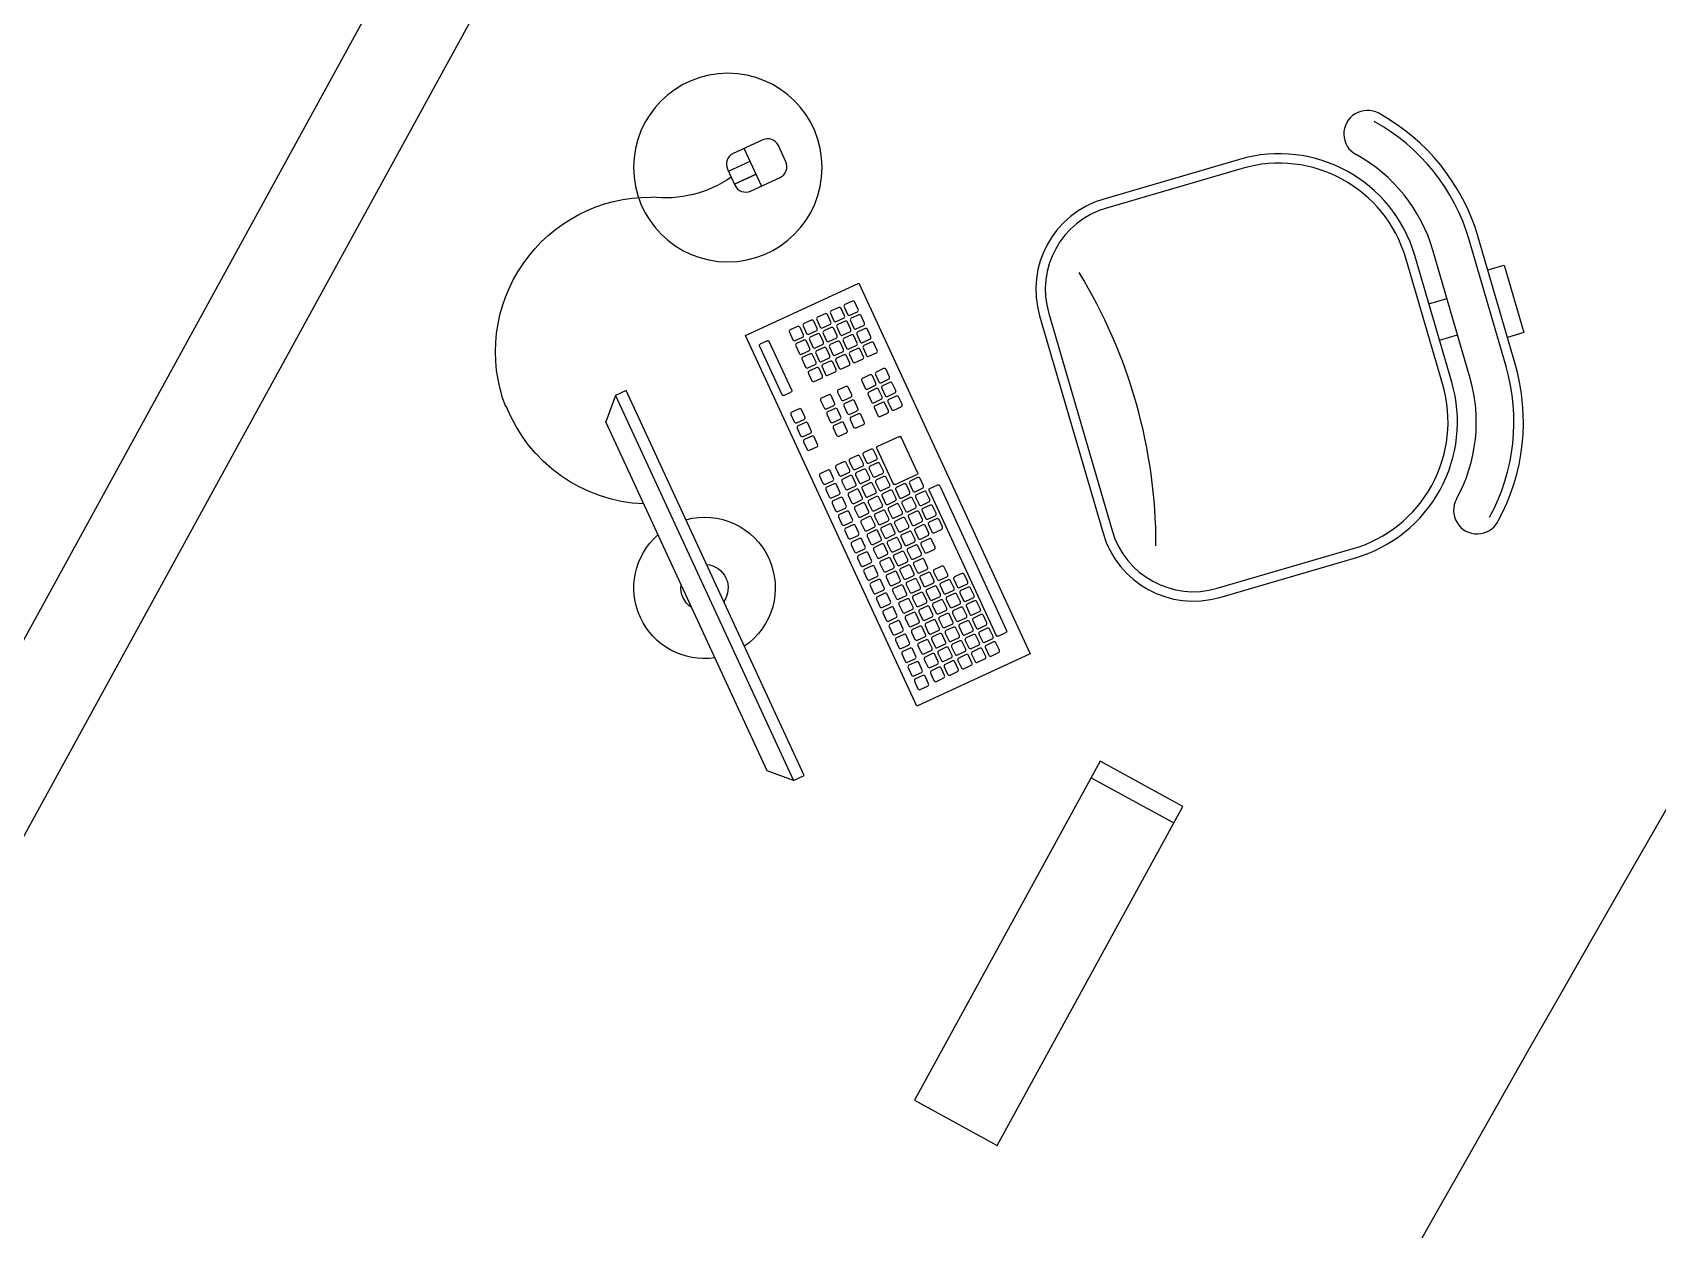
# Model space of a CAD drawing. Extents: x -1.7 to 87, y -33.6 to 19.
# Drawn here: x 74.524 to 76.248, y -26.434 to -25.165 of the extents above; entities that cross this region are included whole.
import ezdxf

# ---------------------------------------------------------------- set-up
doc = ezdxf.new("R2010")
doc.units = 0
doc.linetypes.add('HIDDEN', pattern=[0.375, 0.25, -0.125])
for name, color, linetype in [('AR-MOB', 2, 'Continuous'), ('AR-PAR-ALV', 5, 'Continuous'), ('AR-PRJ', 1, 'HIDDEN')]:
    doc.layers.add(name, color=color, linetype=linetype)

# ---------------------------------------------------------------- blocks, each defined once
blk = doc.blocks.new('CADEIRA-S')
at = {"color": 2}
for p, q in [((0.0718, 0.2686), (-0.0682, 0.2686)), ((0.0718, 0.2186), (-0.0682, 0.2186)), ((0.0718, 0.1986), (-0.0682, 0.1986)), ((-0.2182, 0.0486), (-0.2182, -0.1014)), ((0.2218, -0.1014), (0.2218, 0.0486)), ((-0.1182, -0.2014), (0.1218, -0.2014))]:
    blk.add_line(p, q, dxfattribs=at)
at = {"color": 1}
for p, q in [((0.0718, 0.2586), (-0.0682, 0.2586)), ((-0.0148, 0.1986), (-0.0149, 0.2186)), ((0.0252, 0.1986), (0.0251, 0.2186)), ((0.0718, 0.1886), (-0.0682, 0.1886)), ((-0.2082, 0.0486), (-0.2082, -0.1014)), ((0.2118, -0.1014), (0.2118, 0.0486)), ((-0.1182, -0.1914), (0.1218, -0.1914))]:
    blk.add_line(p, q, dxfattribs=at)
at = {"color": 2}
blk.add_lwpolyline([(-0.032, 0.2686), (-0.032, 0.2867), (0.0426, 0.2867), (0.0426, 0.2686)], dxfattribs=at)
for centre, radius, start, end in [((-0.0682, 0.0486), 0.22, 90, 135), ((0.0718, 0.0486), 0.22, 45, 90), ((-0.0682, 0.0486), 0.17, 90, 135), ((0.0718, 0.0486), 0.17, 45, 90), ((-0.2061, 0.1864), 0.025, 135, 315), ((-0.0682, 0.0486), 0.15, 90, 180), ((0.0718, 0.0486), 0.15, 0, 90), ((0.2097, 0.1864), 0.025, 225, 45), ((-0.1182, -0.1014), 0.1, 180, 270), ((0.1218, -0.1014), 0.1, 270, 0)]:
    blk.add_arc(centre, radius, start, end, dxfattribs=at)
at = {"color": 1}
for centre, radius, start, end in [((-0.0682, 0.0486), 0.21, 90, 135), ((0.0718, 0.0486), 0.21, 45, 90), ((-0.0682, 0.0486), 0.14, 90, 180), ((0.0718, 0.0486), 0.14, 0, 90), ((-0.1182, -0.1014), 0.09, 180, 270), ((0.1218, -0.1014), 0.09, 270, 0), ((-0.0052, -0.6823), 0.5534, 73.6911, 105.2491)]:
    blk.add_arc(centre, radius, start, end, dxfattribs=at)
blk = doc.blocks.new('CPU')
at = {"color": 1}
blk.add_line((1.1721, 1.0512), (1.1721, 0.9512), dxfattribs=at)
blk.add_lwpolyline([(0.7821, 0.9512), (1.1921, 0.9512), (1.1921, 1.0512), (0.7821, 1.0512)], close=True, dxfattribs=at)
blk = doc.blocks.new('estacao de trabalho 290 x 150')
at = {"color": 252}
for p, q in [((0.5718, 0.898), (0.5753, 0.9006)), ((0.681, 0.7663), (0.5804, 0.9024)), ((0.5808, 0.9046), (0.5882, 0.9101)), ((0.691, 0.7737), (0.5904, 0.9098)), ((0.6743, 0.7593), (0.6777, 0.7619)), ((0.6832, 0.7659), (0.6907, 0.7714)), ((0.6693, 0.7315), (0.6898, 0.7467)), ((0.6921, 0.7463), (0.7165, 0.7132)), ((0.6934, 0.6962), (0.669, 0.7293)), ((0.7162, 0.711), (0.6957, 0.6958)), ((0.7401, 0.6863), (0.7375, 0.6898)), ((0.6955, 0.5827), (0.7022, 0.5876)), ((0.7044, 0.5873), (0.7381, 0.5416)), ((0.7289, 0.5348), (0.6952, 0.5804)), ((0.7378, 0.5394), (0.7311, 0.5345))]:
    blk.add_line(p, q, dxfattribs=at)
at = {"color": 2}
for p, q in [((0.3423, 0.788), (0.3379, 0.7583)), ((0.3379, 0.7583), (0.5801, 0.4305)), ((0.8789, 0.4551), (0.905, 0.4198)), ((0.8666, 0.4291), (0.887, 0.4442)), ((0.887, 0.4442), (0.8666, 0.4291)), ((0.8758, 0.4167), (0.8962, 0.4318)), ((0.6097, 0.426), (0.5801, 0.4305))]:
    blk.add_line(p, q, dxfattribs=at)
for points in [[(0.8381, 0.5953), (0.5809, 0.9435), (0.4743, 0.8647), (0.7315, 0.5165)], [(-1.45, 0), (1.45, 0), (1.45, 0.1), (-1.45, 0.1)]]:
    blk.add_lwpolyline(points, close=True, dxfattribs=at)
at = {"color": 252}
for points in [[(0.5588, 0.9083), (0.5658, 0.9134, -0.414214), (0.5684, 0.913), (0.5736, 0.9061, -0.414214), (0.5732, 0.9034), (0.5662, 0.8983, -0.414214), (0.5636, 0.8987), (0.5584, 0.9057, -0.414214)], [(0.546, 0.8988), (0.5529, 0.9039, -0.414214), (0.5556, 0.9035), (0.5607, 0.8966, -0.414214), (0.5603, 0.8939), (0.5533, 0.8888, -0.414214), (0.5507, 0.8892), (0.5456, 0.8962, -0.414214)], [(0.5683, 0.8954), (0.5753, 0.9006, -0.414214), (0.5779, 0.9002), (0.5831, 0.8932, -0.414214), (0.5827, 0.8906), (0.5757, 0.8854, -0.414214), (0.5731, 0.8858), (0.5679, 0.8928, -0.414214)], [(0.5202, 0.8798), (0.5272, 0.8849, -0.414214), (0.5298, 0.8845), (0.535, 0.8776, -0.414214), (0.5346, 0.8749), (0.5276, 0.8698, -0.414214), (0.525, 0.8702), (0.5198, 0.8771, -0.414214)], [(0.5331, 0.8893), (0.54, 0.8944, -0.414214), (0.5427, 0.894), (0.5478, 0.8871, -0.414214), (0.5474, 0.8844), (0.5405, 0.8793, -0.414214), (0.5378, 0.8797), (0.5327, 0.8866, -0.414214)], [(0.5426, 0.8764), (0.5495, 0.8816, -0.414214), (0.5522, 0.8812), (0.5573, 0.8742, -0.414214), (0.5569, 0.8716), (0.55, 0.8664, -0.414214), (0.5473, 0.8668), (0.5422, 0.8738, -0.414214)], [(0.5555, 0.8859), (0.5624, 0.8911, -0.414214), (0.5651, 0.8907), (0.5702, 0.8837, -0.414214), (0.5698, 0.8811), (0.5629, 0.8759, -0.414214), (0.5602, 0.8763), (0.5551, 0.8833, -0.414214)], [(0.5778, 0.8826), (0.5848, 0.8877, -0.414214), (0.5874, 0.8873), (0.5926, 0.8804, -0.414214), (0.5922, 0.8777), (0.5852, 0.8726, -0.414214), (0.5826, 0.873), (0.5774, 0.8799, -0.414214)], [(0.4915, 0.8595), (0.4985, 0.8646, -0.414214), (0.5011, 0.8642), (0.5063, 0.8573, -0.414214), (0.5059, 0.8546), (0.4989, 0.8495, -0.414214), (0.4963, 0.8499), (0.4911, 0.8569, -0.414214)], [(0.5073, 0.8703), (0.5143, 0.8754, -0.414214), (0.5169, 0.875), (0.5221, 0.8681, -0.414214), (0.5217, 0.8654), (0.5147, 0.8603, -0.414214), (0.5121, 0.8607), (0.507, 0.8676, -0.414214)], [(0.5169, 0.8574), (0.5238, 0.8625, -0.414214), (0.5265, 0.8621), (0.5316, 0.8552, -0.414214), (0.5312, 0.8525), (0.5242, 0.8474, -0.414214), (0.5216, 0.8478), (0.5165, 0.8548, -0.414214)], [(0.5297, 0.8669), (0.5367, 0.8721, -0.414214), (0.5393, 0.8717), (0.5445, 0.8647, -0.414214), (0.5441, 0.8621), (0.5371, 0.8569, -0.414214), (0.5345, 0.8573), (0.5293, 0.8643, -0.414214)], [(0.5521, 0.8636), (0.5591, 0.8687, -0.414214), (0.5617, 0.8683), (0.5668, 0.8613, -0.414214), (0.5664, 0.8587), (0.5595, 0.8536, -0.414214), (0.5568, 0.8539), (0.5517, 0.8609, -0.414214)], [(0.565, 0.8731), (0.5719, 0.8782, -0.414214), (0.5746, 0.8778), (0.5797, 0.8708, -0.414214), (0.5793, 0.8682), (0.5724, 0.8631, -0.414214), (0.5697, 0.8635), (0.5646, 0.8704, -0.414214)], [(0.5745, 0.8602), (0.5814, 0.8653, -0.414214), (0.5841, 0.8649), (0.5892, 0.858, -0.414214), (0.5888, 0.8553), (0.5819, 0.8502, -0.414214), (0.5792, 0.8506), (0.5741, 0.8575, -0.414214)], [(0.5873, 0.8697), (0.5943, 0.8748, -0.414214), (0.5969, 0.8744), (0.6021, 0.8675, -0.414214), (0.6017, 0.8648), (0.5947, 0.8597, -0.414214), (0.5921, 0.8601), (0.5869, 0.8671, -0.414214)], [(0.5969, 0.8568), (0.6038, 0.862, -0.414214), (0.6065, 0.8616), (0.6116, 0.8546, -0.414214), (0.6112, 0.852), (0.6042, 0.8468, -0.414214), (0.6016, 0.8472), (0.5965, 0.8542, -0.414214)], [(0.501, 0.8466), (0.508, 0.8518, -0.414214), (0.5106, 0.8514), (0.5158, 0.8444, -0.414214), (0.5154, 0.8418), (0.5084, 0.8366, -0.414214), (0.5058, 0.837), (0.5006, 0.844, -0.414214)], [(0.5264, 0.8445), (0.5333, 0.8497, -0.414214), (0.536, 0.8493), (0.5411, 0.8423, -0.414214), (0.5407, 0.8397), (0.5338, 0.8345, -0.414214), (0.5311, 0.8349), (0.526, 0.8419, -0.414214)], [(0.5392, 0.854), (0.5462, 0.8592, -0.414214), (0.5488, 0.8588), (0.554, 0.8518, -0.414214), (0.5536, 0.8492), (0.5466, 0.844, -0.414214), (0.544, 0.8444), (0.5388, 0.8514, -0.414214)], [(0.5487, 0.8412), (0.5557, 0.8463, -0.414214), (0.5583, 0.8459), (0.5635, 0.839, -0.414214), (0.5631, 0.8363), (0.5561, 0.8312, -0.414214), (0.5535, 0.8316), (0.5483, 0.8385, -0.414214)], [(0.5616, 0.8507), (0.5686, 0.8558, -0.414214), (0.5712, 0.8554), (0.5763, 0.8485, -0.414214), (0.5759, 0.8458), (0.569, 0.8407, -0.414214), (0.5663, 0.8411), (0.5612, 0.848, -0.414214)], [(0.584, 0.8473), (0.5909, 0.8525, -0.414214), (0.5936, 0.8521), (0.5987, 0.8451, -0.414214), (0.5983, 0.8425), (0.5914, 0.8373, -0.414214), (0.5887, 0.8377), (0.5836, 0.8447, -0.414214)], [(0.6064, 0.844), (0.6133, 0.8491, -0.414214), (0.616, 0.8487), (0.6211, 0.8417, -0.414214), (0.6207, 0.8391), (0.6137, 0.834, -0.414214), (0.6111, 0.8344), (0.606, 0.8413, -0.414214)], [(0.5105, 0.8338), (0.5175, 0.8389, -0.414214), (0.5201, 0.8385), (0.5253, 0.8315, -0.414214), (0.5249, 0.8289), (0.5179, 0.8238, -0.414214), (0.5153, 0.8242), (0.5101, 0.8311, -0.414214)], [(0.5359, 0.8317), (0.5428, 0.8368, -0.414214), (0.5455, 0.8364), (0.5506, 0.8295, -0.414214), (0.5502, 0.8268), (0.5433, 0.8217, -0.414214), (0.5406, 0.8221), (0.5355, 0.829, -0.414214)], [(0.5582, 0.8283), (0.5652, 0.8334, -0.414214), (0.5678, 0.833), (0.573, 0.8261, -0.414214), (0.5726, 0.8234), (0.5656, 0.8183, -0.414214), (0.563, 0.8187), (0.5578, 0.8257, -0.414214)], [(0.5711, 0.8378), (0.5781, 0.843, -0.414214), (0.5807, 0.8426), (0.5859, 0.8356, -0.414214), (0.5855, 0.833), (0.5785, 0.8278, -0.414214), (0.5759, 0.8282), (0.5707, 0.8352, -0.414214)], [(0.5806, 0.8249), (0.5876, 0.8301, -0.414214), (0.5902, 0.8297), (0.5954, 0.8227, -0.414214), (0.595, 0.8201), (0.588, 0.8149, -0.414214), (0.5854, 0.8153), (0.5802, 0.8223, -0.414214)], [(0.5935, 0.8345), (0.6004, 0.8396, -0.414214), (0.6031, 0.8392), (0.6082, 0.8322, -0.414214), (0.6078, 0.8296), (0.6009, 0.8245, -0.414214), (0.5982, 0.8249), (0.5931, 0.8318, -0.414214)], [(0.52, 0.8209), (0.527, 0.826, -0.414214), (0.5296, 0.8256), (0.5348, 0.8187, -0.414214), (0.5344, 0.816), (0.5274, 0.8109, -0.414214), (0.5248, 0.8113), (0.5196, 0.8182, -0.414214)], [(0.5295, 0.808), (0.5365, 0.8132, -0.414214), (0.5391, 0.8128), (0.5443, 0.8058, -0.414214), (0.5439, 0.8032), (0.5369, 0.798, -0.414214), (0.5343, 0.7984), (0.5292, 0.8054, -0.414214)], [(0.5454, 0.8188), (0.5523, 0.8239, -0.414214), (0.555, 0.8235), (0.5601, 0.8166, -0.414214), (0.5597, 0.8139), (0.5528, 0.8088, -0.414214), (0.5501, 0.8092), (0.545, 0.8162, -0.414214)], [(0.5549, 0.8059), (0.5618, 0.8111, -0.414214), (0.5645, 0.8107), (0.5696, 0.8037, -0.414214), (0.5692, 0.8011), (0.5623, 0.7959, -0.414214), (0.5596, 0.7963), (0.5545, 0.8033, -0.414214)], [(0.5678, 0.8154), (0.5747, 0.8206, -0.414214), (0.5774, 0.8202), (0.5825, 0.8132, -0.414214), (0.5821, 0.8106), (0.5751, 0.8054, -0.414214), (0.5725, 0.8058), (0.5674, 0.8128, -0.414214)], [(0.5901, 0.8121), (0.5971, 0.8172, -0.414214), (0.5997, 0.8168), (0.6049, 0.8099, -0.414214), (0.6045, 0.8072), (0.5975, 0.8021, -0.414214), (0.5949, 0.8025), (0.5897, 0.8094, -0.414214)], [(0.603, 0.8216), (0.61, 0.8267, -0.414214), (0.6126, 0.8263), (0.6177, 0.8194, -0.414214), (0.6173, 0.8167), (0.6104, 0.8116, -0.414214), (0.6077, 0.812), (0.6026, 0.8189, -0.414214)], [(0.5391, 0.7952), (0.546, 0.8003, -0.414214), (0.5487, 0.7999), (0.5538, 0.7929, -0.414214), (0.5534, 0.7903), (0.5464, 0.7852, -0.414214), (0.5438, 0.7856), (0.5387, 0.7925, -0.414214)], [(0.5644, 0.7931), (0.5713, 0.7982, -0.414214), (0.574, 0.7978), (0.5791, 0.7908, -0.414214), (0.5787, 0.7882), (0.5718, 0.7831, -0.414214), (0.5691, 0.7835), (0.564, 0.7904, -0.414214)], [(0.5773, 0.8026), (0.5842, 0.8077, -0.414214), (0.5869, 0.8073), (0.592, 0.8004, -0.414214), (0.5916, 0.7977), (0.5846, 0.7926, -0.414214), (0.582, 0.793), (0.5769, 0.7999, -0.414214)], [(0.5868, 0.7897), (0.5937, 0.7948, -0.414214), (0.5964, 0.7944), (0.6015, 0.7875, -0.414214), (0.6011, 0.7848), (0.5942, 0.7797, -0.414214), (0.5915, 0.7801), (0.5864, 0.7871, -0.414214)], [(0.5996, 0.7992), (0.6066, 0.8043, -0.414214), (0.6092, 0.8039), (0.6144, 0.797, -0.414214), (0.614, 0.7943), (0.607, 0.7892, -0.414214), (0.6044, 0.7896), (0.5992, 0.7966, -0.414214)], [(0.622, 0.7958), (0.629, 0.801, -0.414214), (0.6316, 0.8006), (0.6368, 0.7936, -0.414214), (0.6364, 0.791), (0.6294, 0.7858, -0.414214), (0.6268, 0.7862), (0.6216, 0.7932, -0.414214)], [(0.6444, 0.7925), (0.6513, 0.7976, -0.414214), (0.654, 0.7972), (0.6591, 0.7903, -0.414214), (0.6587, 0.7876), (0.6518, 0.7825, -0.414214), (0.6491, 0.7829), (0.644, 0.7898, -0.414214)], [(0.5486, 0.7823), (0.5555, 0.7874, -0.414214), (0.5582, 0.787), (0.5633, 0.7801, -0.414214), (0.5629, 0.7774), (0.556, 0.7723, -0.414214), (0.5533, 0.7727), (0.5482, 0.7796, -0.414214)], [(0.5739, 0.7802), (0.5809, 0.7853, -0.414214), (0.5835, 0.7849), (0.5886, 0.778, -0.414214), (0.5882, 0.7753), (0.5813, 0.7702, -0.414214), (0.5786, 0.7706), (0.5735, 0.7775, -0.414214)], [(0.5963, 0.7768), (0.6032, 0.782, -0.414214), (0.6059, 0.7816), (0.611, 0.7746, -0.414214), (0.6106, 0.772), (0.6037, 0.7668, -0.414214), (0.601, 0.7672), (0.5959, 0.7742, -0.414214)], [(0.6091, 0.7863), (0.6161, 0.7915, -0.414214), (0.6187, 0.7911), (0.6239, 0.7841, -0.414214), (0.6235, 0.7815), (0.6165, 0.7763, -0.414214), (0.6139, 0.7767), (0.6087, 0.7837, -0.414214)], [(0.6187, 0.7735), (0.6256, 0.7786, -0.414214), (0.6283, 0.7782), (0.6334, 0.7713, -0.414214), (0.633, 0.7686), (0.626, 0.7635, -0.414214), (0.6234, 0.7639), (0.6183, 0.7708, -0.414214)], [(0.6315, 0.783), (0.6385, 0.7881, -0.414214), (0.6411, 0.7877), (0.6463, 0.7808, -0.414214), (0.6459, 0.7781), (0.6389, 0.773, -0.414214), (0.6363, 0.7734), (0.6311, 0.7803, -0.414214)], [(0.6539, 0.7796), (0.6608, 0.7848, -0.414214), (0.6635, 0.7844), (0.6686, 0.7774, -0.414214), (0.6682, 0.7748), (0.6613, 0.7696, -0.414214), (0.6586, 0.77), (0.6535, 0.777, -0.414214)], [(0.5581, 0.7694), (0.565, 0.7746, -0.414214), (0.5677, 0.7742), (0.5728, 0.7672, -0.414214), (0.5724, 0.7646), (0.5655, 0.7594, -0.414214), (0.5628, 0.7598), (0.5577, 0.7668, -0.414214)], [(0.5676, 0.7566), (0.5745, 0.7617, -0.414214), (0.5772, 0.7613), (0.5823, 0.7543, -0.414214), (0.5819, 0.7517), (0.575, 0.7465, -0.414214), (0.5723, 0.7469), (0.5672, 0.7539, -0.414214)], [(0.5834, 0.7673), (0.5904, 0.7725, -0.414214), (0.593, 0.7721), (0.5981, 0.7651, -0.414214), (0.5977, 0.7625), (0.5908, 0.7573, -0.414214), (0.5881, 0.7577), (0.583, 0.7647, -0.414214)], [(0.5929, 0.7545), (0.5999, 0.7596, -0.414214), (0.6025, 0.7592), (0.6077, 0.7522, -0.414214), (0.6073, 0.7496), (0.6003, 0.7445, -0.414214), (0.5977, 0.7449), (0.5925, 0.7518, -0.414214)], [(0.6058, 0.764), (0.6127, 0.7691, -0.414214), (0.6154, 0.7687), (0.6205, 0.7617, -0.414214), (0.6201, 0.7591), (0.6132, 0.754, -0.414214), (0.6105, 0.7544), (0.6054, 0.7613, -0.414214)], [(0.6282, 0.7606), (0.6351, 0.7657, -0.414214), (0.6378, 0.7653), (0.6429, 0.7584, -0.414214), (0.6425, 0.7557), (0.6355, 0.7506, -0.414214), (0.6329, 0.751), (0.6278, 0.758, -0.414214)], [(0.641, 0.7701), (0.648, 0.7752, -0.414214), (0.6506, 0.7748), (0.6558, 0.7679, -0.414214), (0.6554, 0.7652), (0.6484, 0.7601, -0.414214), (0.6458, 0.7605), (0.6406, 0.7675, -0.414214)], [(0.6505, 0.7572), (0.6575, 0.7624, -0.414214), (0.6601, 0.762), (0.6653, 0.755, -0.414214), (0.6649, 0.7524), (0.6579, 0.7472, -0.414214), (0.6553, 0.7476), (0.6501, 0.7546, -0.414214)], [(0.6634, 0.7667), (0.6704, 0.7719, -0.414214), (0.673, 0.7715), (0.6781, 0.7645, -0.414214), (0.6777, 0.7619), (0.6708, 0.7567, -0.414214), (0.6681, 0.7571), (0.663, 0.7641, -0.414214)], [(0.6729, 0.7539), (0.6799, 0.759, -0.414214), (0.6825, 0.7586), (0.6877, 0.7517, -0.414214), (0.6873, 0.749), (0.6803, 0.7439, -0.414214), (0.6777, 0.7443), (0.6725, 0.7512, -0.414214)], [(0.5771, 0.7437), (0.584, 0.7488, -0.414214), (0.5867, 0.7484), (0.5918, 0.7415, -0.414214), (0.5914, 0.7388), (0.5845, 0.7337, -0.414214), (0.5818, 0.7341), (0.5767, 0.741, -0.414214)], [(0.6024, 0.7416), (0.6094, 0.7467, -0.414214), (0.612, 0.7463), (0.6172, 0.7394, -0.414214), (0.6168, 0.7367), (0.6098, 0.7316, -0.414214), (0.6072, 0.732), (0.602, 0.7389, -0.414214)], [(0.6153, 0.7511), (0.6222, 0.7562, -0.414214), (0.6249, 0.7558), (0.63, 0.7489, -0.414214), (0.6296, 0.7462), (0.6227, 0.7411, -0.414214), (0.62, 0.7415), (0.6149, 0.7484, -0.414214)], [(0.6248, 0.7382), (0.6317, 0.7434, -0.414214), (0.6344, 0.743), (0.6395, 0.736, -0.414214), (0.6391, 0.7334), (0.6322, 0.7282, -0.414214), (0.6295, 0.7286), (0.6244, 0.7356, -0.414214)], [(0.6377, 0.7477), (0.6446, 0.7529, -0.414214), (0.6473, 0.7525), (0.6524, 0.7455, -0.414214), (0.652, 0.7429), (0.6451, 0.7377, -0.414214), (0.6424, 0.7381), (0.6373, 0.7451, -0.414214)], [(0.66, 0.7444), (0.667, 0.7495, -0.414214), (0.6696, 0.7491), (0.6748, 0.7422, -0.414214), (0.6744, 0.7395), (0.6674, 0.7344, -0.414214), (0.6648, 0.7348), (0.6596, 0.7417, -0.414214)], [(0.5866, 0.7308), (0.5935, 0.7359, -0.414214), (0.5962, 0.7356), (0.6013, 0.7286, -0.414214), (0.6009, 0.7259), (0.594, 0.7208, -0.414214), (0.5913, 0.7212), (0.5862, 0.7282, -0.414214)], [(0.6119, 0.7287), (0.6189, 0.7339, -0.414214), (0.6215, 0.7335), (0.6267, 0.7265, -0.414214), (0.6263, 0.7239), (0.6193, 0.7187, -0.414214), (0.6167, 0.7191), (0.6115, 0.7261, -0.414214)], [(0.6343, 0.7254), (0.6413, 0.7305, -0.414214), (0.6439, 0.7301), (0.649, 0.7231, -0.414214), (0.6486, 0.7205), (0.6417, 0.7154, -0.414214), (0.639, 0.7158), (0.6339, 0.7227, -0.414214)], [(0.6472, 0.7349), (0.6541, 0.74, -0.414214), (0.6568, 0.7396), (0.6619, 0.7326, -0.414214), (0.6615, 0.73), (0.6546, 0.7249, -0.414214), (0.6519, 0.7253), (0.6468, 0.7322, -0.414214)], [(0.6567, 0.722), (0.6636, 0.7271, -0.414214), (0.6663, 0.7267), (0.6714, 0.7198, -0.414214), (0.671, 0.7171), (0.6641, 0.712, -0.414214), (0.6614, 0.7124), (0.6563, 0.7193, -0.414214)], [(0.5961, 0.7179), (0.6031, 0.7231, -0.414214), (0.6057, 0.7227), (0.6108, 0.7157, -0.414214), (0.6104, 0.7131), (0.6035, 0.7079, -0.414214), (0.6008, 0.7083), (0.5957, 0.7153, -0.414214)], [(0.6056, 0.7051), (0.6126, 0.7102, -0.414214), (0.6152, 0.7098), (0.6203, 0.7029, -0.414214), (0.6199, 0.7002), (0.613, 0.6951, -0.414214), (0.6103, 0.6955), (0.6052, 0.7024, -0.414214)], [(0.6214, 0.7158), (0.6284, 0.721, -0.414214), (0.631, 0.7206), (0.6362, 0.7136, -0.414214), (0.6358, 0.711), (0.6288, 0.7058, -0.414214), (0.6262, 0.7062), (0.621, 0.7132, -0.414214)], [(0.6309, 0.703), (0.6379, 0.7081, -0.414214), (0.6405, 0.7077), (0.6457, 0.7008, -0.414214), (0.6453, 0.6981), (0.6383, 0.693, -0.414214), (0.6357, 0.6934), (0.6305, 0.7003, -0.414214)], [(0.6438, 0.7125), (0.6508, 0.7176, -0.414214), (0.6534, 0.7172), (0.6586, 0.7103, -0.414214), (0.6582, 0.7076), (0.6512, 0.7025, -0.414214), (0.6486, 0.7029), (0.6434, 0.7098, -0.414214)], [(0.6662, 0.7091), (0.6731, 0.7143, -0.414214), (0.6758, 0.7139), (0.6809, 0.7069, -0.414214), (0.6805, 0.7043), (0.6736, 0.6991, -0.414214), (0.6709, 0.6995), (0.6658, 0.7065, -0.414214)], [(0.6151, 0.6922), (0.6221, 0.6973, -0.414214), (0.6247, 0.6969), (0.6299, 0.69, -0.414214), (0.6295, 0.6873), (0.6225, 0.6822, -0.414214), (0.6199, 0.6826), (0.6147, 0.6896, -0.414214)], [(0.6405, 0.6901), (0.6474, 0.6952, -0.414214), (0.65, 0.6948), (0.6552, 0.6879, -0.414214), (0.6548, 0.6852), (0.6478, 0.6801, -0.414214), (0.6452, 0.6805), (0.6401, 0.6875, -0.414214)], [(0.6533, 0.6996), (0.6603, 0.7048, -0.414214), (0.6629, 0.7044), (0.6681, 0.6974, -0.414214), (0.6677, 0.6948), (0.6607, 0.6896, -0.414214), (0.6581, 0.69), (0.6529, 0.697, -0.414214)], [(0.6628, 0.6867), (0.6698, 0.6919, -0.414214), (0.6724, 0.6915), (0.6776, 0.6845, -0.414214), (0.6772, 0.6819), (0.6702, 0.6767, -0.414214), (0.6676, 0.6771), (0.6624, 0.6841, -0.414214)], [(0.6757, 0.6963), (0.6826, 0.7014, -0.414214), (0.6853, 0.701), (0.6904, 0.694, -0.414214), (0.69, 0.6914), (0.6831, 0.6863, -0.414214), (0.6804, 0.6867), (0.6753, 0.6936, -0.414214)], [(0.7379, 0.6924), (0.7448, 0.6976, -0.414214), (0.7475, 0.6972), (0.7526, 0.6902, -0.414214), (0.7522, 0.6876), (0.7453, 0.6824, -0.414214), (0.7426, 0.6828), (0.7375, 0.6898, -0.414214)], [(0.6246, 0.6793), (0.6316, 0.6845, -0.414214), (0.6342, 0.6841), (0.6394, 0.6771, -0.414214), (0.639, 0.6745), (0.632, 0.6693, -0.414214), (0.6294, 0.6697), (0.6242, 0.6767, -0.414214)], [(0.65, 0.6772), (0.6569, 0.6824, -0.414214), (0.6596, 0.682), (0.6647, 0.675, -0.414214), (0.6643, 0.6724), (0.6573, 0.6672, -0.414214), (0.6547, 0.6676), (0.6496, 0.6746, -0.414214)], [(0.725, 0.6829), (0.732, 0.6881, -0.414214), (0.7346, 0.6877), (0.7398, 0.6807, -0.414214), (0.7394, 0.6781), (0.7324, 0.6729, -0.414214), (0.7298, 0.6733), (0.7246, 0.6803, -0.414214)], [(0.7345, 0.6701), (0.7415, 0.6752, -0.414214), (0.7441, 0.6748), (0.7493, 0.6678, -0.414214), (0.7489, 0.6652), (0.7419, 0.6601, -0.414214), (0.7393, 0.6605), (0.7341, 0.6674, -0.414214)], [(0.7474, 0.6796), (0.7544, 0.6847, -0.414214), (0.757, 0.6843), (0.7621, 0.6773, -0.414214), (0.7617, 0.6747), (0.7548, 0.6696, -0.414214), (0.7521, 0.67), (0.747, 0.6769, -0.414214)], [(0.6341, 0.6665), (0.6411, 0.6716, -0.414214), (0.6437, 0.6712), (0.6489, 0.6643, -0.414214), (0.6485, 0.6616), (0.6415, 0.6565, -0.414214), (0.6389, 0.6569), (0.6337, 0.6638, -0.414214)], [(0.6857, 0.6548), (0.6927, 0.6599, -0.414214), (0.6953, 0.6595), (0.7004, 0.6525, -0.414214), (0.7, 0.6499), (0.6931, 0.6448, -0.414214), (0.6904, 0.6451), (0.6853, 0.6521, -0.414214)], [(0.7021, 0.6664), (0.7091, 0.6715, -0.414214), (0.7117, 0.6711), (0.7169, 0.6641, -0.414214), (0.7165, 0.6615), (0.7095, 0.6564, -0.414214), (0.7069, 0.6568), (0.7017, 0.6637, -0.414214)], [(0.7116, 0.6535), (0.7186, 0.6586, -0.414214), (0.7212, 0.6582), (0.7264, 0.6513, -0.414214), (0.726, 0.6486), (0.719, 0.6435, -0.414214), (0.7164, 0.6439), (0.7112, 0.6508, -0.414214)], [(0.744, 0.6572), (0.751, 0.6623, -0.414214), (0.7536, 0.6619), (0.7588, 0.655, -0.414214), (0.7584, 0.6523), (0.7514, 0.6472, -0.414214), (0.7488, 0.6476), (0.7436, 0.6545, -0.414214)], [(0.7569, 0.6667), (0.7639, 0.6718, -0.414214), (0.7665, 0.6714), (0.7716, 0.6645, -0.414214), (0.7713, 0.6618), (0.7643, 0.6567, -0.414214), (0.7617, 0.6571), (0.7565, 0.664, -0.414214)], [(0.6575, 0.6343), (0.6645, 0.6395, -0.414214), (0.6671, 0.6391), (0.6723, 0.6321, -0.414214), (0.6719, 0.6295), (0.6649, 0.6243, -0.414214), (0.6623, 0.6247), (0.6571, 0.6317, -0.414214)], [(0.6952, 0.6419), (0.7022, 0.647, -0.414214), (0.7048, 0.6466), (0.7099, 0.6397, -0.414214), (0.7095, 0.637), (0.7026, 0.6319, -0.414214), (0.6999, 0.6323), (0.6948, 0.6392, -0.414214)], [(0.7211, 0.6406), (0.7281, 0.6458, -0.414214), (0.7307, 0.6454), (0.7359, 0.6384, -0.414214), (0.7355, 0.6358), (0.7285, 0.6306, -0.414214), (0.7259, 0.631), (0.7207, 0.638, -0.414214)], [(0.7624, 0.6323), (0.7693, 0.6375, -0.414214), (0.772, 0.6371), (0.7771, 0.6301, -0.414214), (0.7767, 0.6275), (0.7698, 0.6223, -0.414214), (0.7671, 0.6227), (0.762, 0.6297, -0.414214)], [(0.7752, 0.6418), (0.7822, 0.647, -0.414214), (0.7848, 0.6466), (0.79, 0.6396, -0.414214), (0.7896, 0.637), (0.7826, 0.6318, -0.414214), (0.78, 0.6322), (0.7748, 0.6392, -0.414214)], [(0.667, 0.6215), (0.674, 0.6266, -0.414214), (0.6766, 0.6262), (0.6818, 0.6192, -0.414214), (0.6814, 0.6166), (0.6744, 0.6115, -0.414214), (0.6718, 0.6119), (0.6666, 0.6188, -0.414214)], [(0.7047, 0.629), (0.7117, 0.6342, -0.414214), (0.7143, 0.6338), (0.7195, 0.6268, -0.414214), (0.7191, 0.6242), (0.7121, 0.619, -0.414214), (0.7095, 0.6194), (0.7043, 0.6264, -0.414214)], [(0.7495, 0.6228), (0.7564, 0.628, -0.414214), (0.7591, 0.6276), (0.7642, 0.6206, -0.414214), (0.7638, 0.618), (0.7569, 0.6128, -0.414214), (0.7542, 0.6132), (0.7491, 0.6202, -0.414214)], [(0.7719, 0.6195), (0.7788, 0.6246, -0.414214), (0.7815, 0.6242), (0.7866, 0.6173, -0.414214), (0.7862, 0.6146), (0.7793, 0.6095, -0.414214), (0.7766, 0.6099), (0.7715, 0.6168, -0.414214)], [(0.7847, 0.629), (0.7917, 0.6341, -0.414214), (0.7943, 0.6337), (0.7995, 0.6268, -0.414214), (0.7991, 0.6241), (0.7921, 0.619, -0.414214), (0.7895, 0.6194), (0.7843, 0.6263, -0.414214)], [(0.7942, 0.6161), (0.8012, 0.6212, -0.414214), (0.8038, 0.6208), (0.809, 0.6139, -0.414214), (0.8086, 0.6112), (0.8016, 0.6061, -0.414214), (0.799, 0.6065), (0.7938, 0.6135, -0.414214)], [(0.6766, 0.6086), (0.6835, 0.6137, -0.414214), (0.6862, 0.6133), (0.6913, 0.6064, -0.414214), (0.6909, 0.6037), (0.6839, 0.5986, -0.414214), (0.6813, 0.599), (0.6762, 0.6059, -0.414214)], [(0.7238, 0.6038), (0.7307, 0.609, -0.414214), (0.7334, 0.6086), (0.7385, 0.6016, -0.414214), (0.7381, 0.599), (0.7311, 0.5938, -0.414214), (0.7285, 0.5942), (0.7234, 0.6012, -0.414214)], [(0.7366, 0.6133), (0.7436, 0.6185, -0.414214), (0.7462, 0.6181), (0.7514, 0.6111, -0.414214), (0.751, 0.6085), (0.744, 0.6033, -0.414214), (0.7414, 0.6037), (0.7362, 0.6107, -0.414214)], [(0.7461, 0.6005), (0.7531, 0.6056, -0.414214), (0.7557, 0.6052), (0.7609, 0.5982, -0.414214), (0.7605, 0.5956), (0.7535, 0.5905, -0.414214), (0.7509, 0.5909), (0.7457, 0.5978, -0.414214)], [(0.759, 0.61), (0.766, 0.6151, -0.414214), (0.7686, 0.6147), (0.7737, 0.6077, -0.414214), (0.7733, 0.6051), (0.7664, 0.6, -0.414214), (0.7637, 0.6004), (0.7586, 0.6073, -0.414214)], [(0.7814, 0.6066), (0.7883, 0.6117, -0.414214), (0.791, 0.6113), (0.7961, 0.6044, -0.414214), (0.7957, 0.6017), (0.7888, 0.5966, -0.414214), (0.7861, 0.597), (0.781, 0.604, -0.414214)], [(0.8038, 0.6032), (0.8107, 0.6084, -0.414214), (0.8134, 0.608), (0.8185, 0.601, -0.414214), (0.8181, 0.5984), (0.8111, 0.5932, -0.414214), (0.8085, 0.5936), (0.8034, 0.6006, -0.414214)], [(0.7333, 0.5909), (0.7402, 0.5961, -0.414214), (0.7429, 0.5957), (0.748, 0.5887, -0.414214), (0.7476, 0.5861), (0.7407, 0.5809, -0.414214), (0.738, 0.5813), (0.7329, 0.5883, -0.414214)], [(0.7556, 0.5876), (0.7626, 0.5927, -0.414214), (0.7652, 0.5923), (0.7704, 0.5854, -0.414214), (0.77, 0.5827), (0.763, 0.5776, -0.414214), (0.7604, 0.578), (0.7552, 0.5849, -0.414214)], [(0.7685, 0.5971), (0.7755, 0.6022, -0.414214), (0.7781, 0.6018), (0.7832, 0.5949, -0.414214), (0.7828, 0.5922), (0.7759, 0.5871, -0.414214), (0.7732, 0.5875), (0.7681, 0.5944, -0.414214)], [(0.778, 0.5842), (0.785, 0.5894, -0.414214), (0.7876, 0.589), (0.7928, 0.582, -0.414214), (0.7924, 0.5794), (0.7854, 0.5742, -0.414214), (0.7828, 0.5746), (0.7776, 0.5816, -0.414214)], [(0.7909, 0.5937), (0.7978, 0.5989, -0.414214), (0.8005, 0.5985), (0.8056, 0.5915, -0.414214), (0.8052, 0.5889), (0.7983, 0.5837, -0.414214), (0.7956, 0.5841), (0.7905, 0.5911, -0.414214)], [(0.7428, 0.5781), (0.7497, 0.5832, -0.414214), (0.7524, 0.5828), (0.7575, 0.5759, -0.414214), (0.7571, 0.5732), (0.7502, 0.5681, -0.414214), (0.7475, 0.5685), (0.7424, 0.5754, -0.414214)], [(0.7523, 0.5652), (0.7592, 0.5703, -0.414214), (0.7619, 0.5699), (0.767, 0.563, -0.414214), (0.7666, 0.5603), (0.7597, 0.5552, -0.414214), (0.757, 0.5556), (0.7519, 0.5626, -0.414214)], [(0.7651, 0.5747), (0.7721, 0.5799, -0.414214), (0.7747, 0.5795), (0.7799, 0.5725, -0.414214), (0.7795, 0.5699), (0.7725, 0.5647, -0.414214), (0.7699, 0.5651), (0.7647, 0.5721, -0.414214)]]:
    blk.add_lwpolyline(points, format="xyb", close=True, dxfattribs=at)
at = {"color": 1}
blk.add_lwpolyline([(0.3524, 0.7954), (0.6198, 0.4335), (0.6097, 0.426), (0.3423, 0.788)], close=True, dxfattribs=at)
at = {"color": 2}
blk.add_lwpolyline([(0.925, 0.4502, -0.414214), (0.9224, 0.4327), (0.8947, 0.4122, -0.414214), (0.8772, 0.4148), (0.8659, 0.43, -0.414214), (0.8686, 0.4475), (0.8963, 0.468, -0.414214), (0.9138, 0.4654)], format="xyb", close=True, dxfattribs=at)
at = {"color": 1}
blk.add_circle((0.8788, 0.4144), 0.1, dxfattribs=at)
at = {"color": 252}
for centre, start, end in [((0.5817, 0.9033), 126.456, 216.456), ((0.5891, 0.9088), 36.456, 126.456), ((0.6823, 0.7672), 216.456, 306.456), ((0.6897, 0.7727), 306.456, 36.456), ((0.6908, 0.7454), 36.456, 126.456), ((0.6703, 0.7302), 126.456, 216.456), ((0.7153, 0.7123), 306.456, 36.456), ((0.6947, 0.6971), 216.456, 306.456), ((0.7031, 0.5863), 36.456, 126.456), ((0.6965, 0.5814), 126.456, 216.456), ((0.7302, 0.5358), 216.456, 306.456), ((0.7368, 0.5407), 306.456, 36.456)]:
    blk.add_arc(centre, 0.0016, start, end, dxfattribs=at)
at = {"color": 1}
for radius, start, end in [(0.075, 316.0501, 116.862), (0.075, 142.886, 290.0261), (0.025, 336.456, 96.456), (0.025, 184.508, 248.4041)]:
    blk.add_arc((0.476, 0.607), radius, start, end, dxfattribs=at)
at = {"color": 2}
for centre, radius, start, end in [((0.6697, 0.4348), 0.1637, 153.5955, 219.8736), ((0.9266, 0.3121), 0.1233, 116.5016, 158.0859), ((0.6679, 0.436), 0.164, 220.341, 331.6287)]:
    blk.add_arc(centre, radius, start, end, dxfattribs=at)
at = {"extrusion": (0, 0, -1), "zscale": -1, "rotation": 45.00000000000864}
blk.add_blockref('CADEIRA-S', (-0.9586, 1.0061), dxfattribs=at)
at = {"xscale": -1, "rotation": 179.974975166914}
blk.add_blockref('CPU', (-0.675, 2.115), dxfattribs=at)

msp = doc.modelspace()

# ---------------------------------------------------------------- linework, layer by layer
at = {"layer": 'AR-PAR-ALV'}
msp.add_lwpolyline([(85.1345, -14.276), (84.9048, -14.0679, 0.062555), (74.9662, -28.3369), (75.2407, -28.481, -0.062551)], format="xyb", close=True, dxfattribs=at)
at = {"layer": 'AR-PRJ'}
for centre, radius, start, end in [((134.8232, -59.3998), 67.1354, 137.713601, 153.905048), ((141.5354, -64.2205), 73.6208, 138.52063, 153.207947)]:
    msp.add_arc(centre, radius, start, end, dxfattribs=at)

# ---------------------------------------------------------------- block references
at = {"layer": 'AR-MOB', "xscale": -1, "rotation": 241.2696895764279}
msp.add_blockref('estacao de trabalho 290 x 150', (74.4757, -25.8797), dxfattribs=at)

doc.saveas('drawing.dxf')
